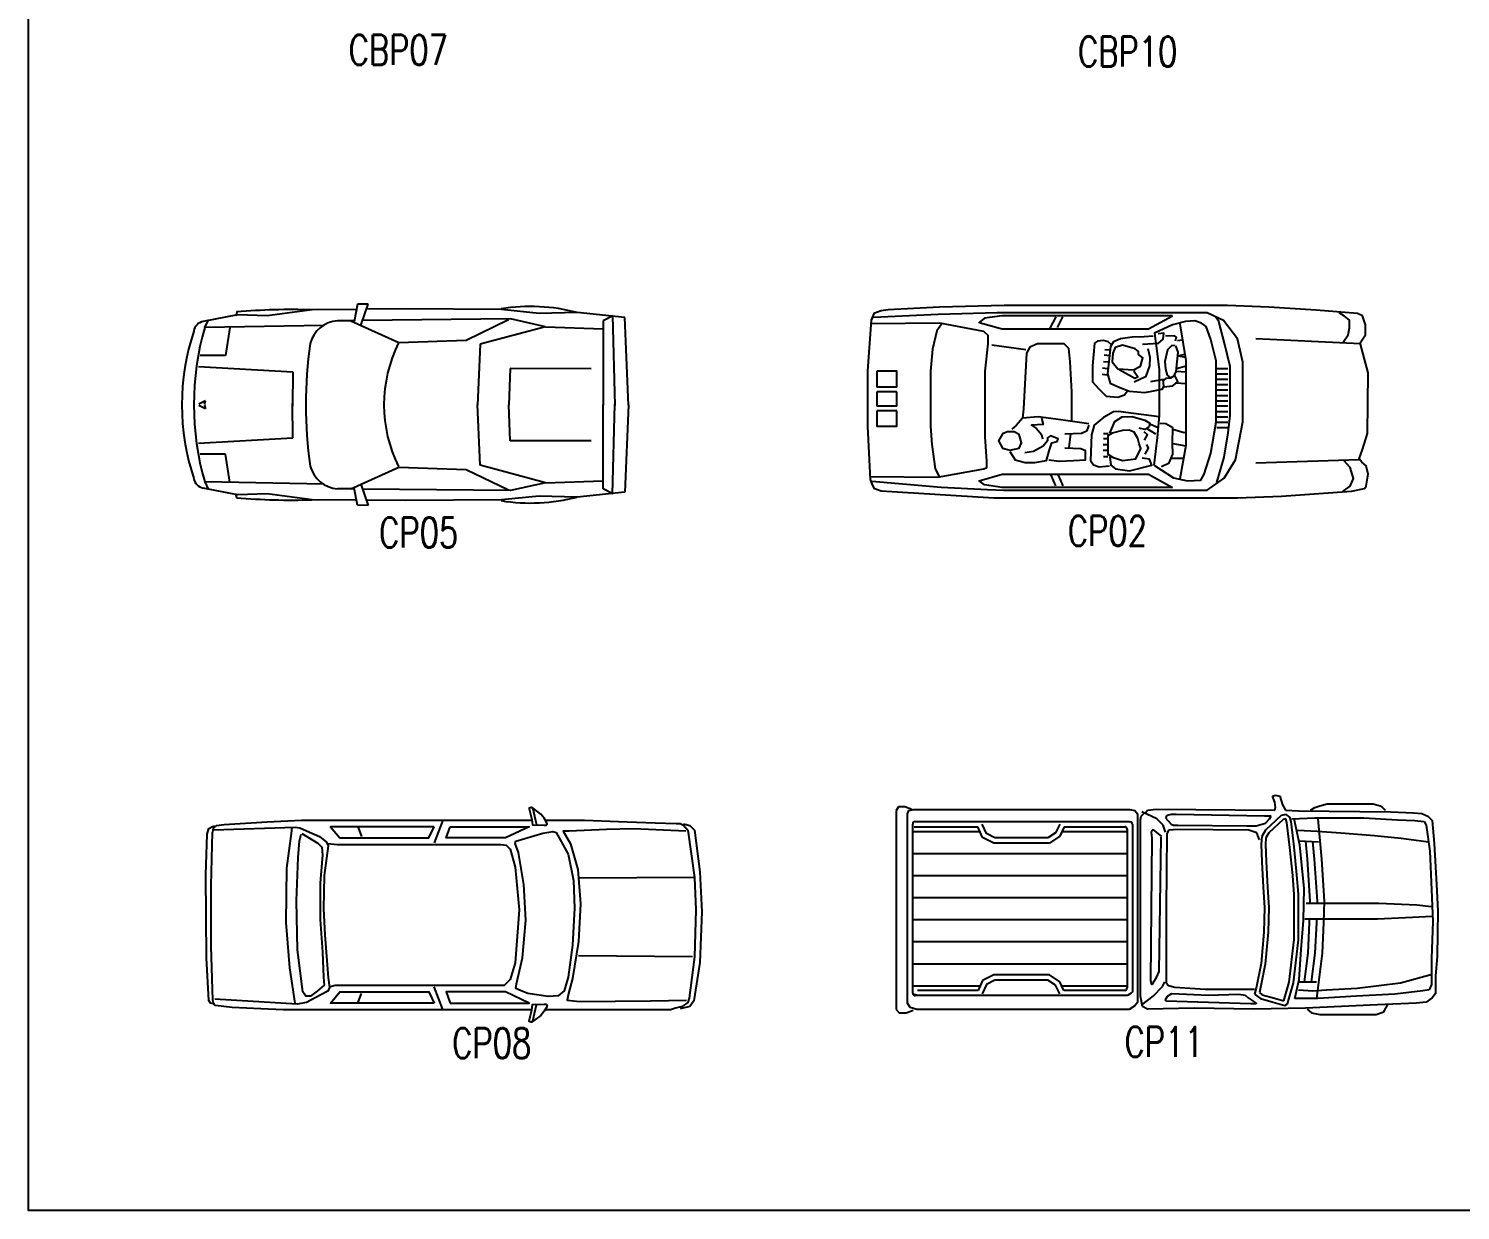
# Model space of a CAD drawing. Extents: x 2 to 154, y 3 to 64.
# Drawn here: x 1.9 to 19.79, y 2.8 to 17.58 of the extents above; entities that cross this region are included whole.
import ezdxf
from ezdxf.enums import TextEntityAlignment as Align

# ---------------------------------------------------------------- set-up
doc = ezdxf.new("R2010")
doc.units = 0
doc.header["$LTSCALE"] = 1000
doc.header["$MEASUREMENT"] = 0
doc.layers.get('0').update_dxf_attribs({"linetype": 'CONTINUOUS'})
doc.styles.add('L', font='ROMANS.SHX', dxfattribs={"height": 250})

# ---------------------------------------------------------------- blocks, each defined once
blk = doc.blocks.new('CP02')
at = {"color": 0, "linetype": 'ByBlock'}
for points in [[(-0.074, 0.573), (-0.023, 0.65), (-0.023, 0.743), (-0.049, 0.828), (-0.099, 0.851), (-0.491, 0.882), (-0.94, 0.913), (-1.332, 0.928), (-3.453, 0.928), (-4.067, 0.911), (-4.555, 0.887), (-4.622, 0.878), (-4.69, 0.853), (-4.717, 0.787), (-4.751, 0.308), (-4.751, -0.221), (-4.724, -0.726), (-4.71, -0.767), (-4.69, -0.809), (-4.622, -0.834), (-3.552, -0.9), (-1.236, -0.9), (-0.819, -0.883), (-0.155, -0.835), (-0.03, -0.811), (-0.016, -0.787), (0.003, -0.674), (-0.016, -0.594), (-0.056, -0.562), (-0.082, -0.53), (-0.049, -0.441), (-0.003, -0.289), (0.003, 0.289), (-0.043, 0.466)], [(-1.853, 0.829), (-3.473, 0.829), (-3.638, 0.806), (-3.689, 0.767), (-3.473, 0.705), (-2.082, 0.705)], [(-2.426, 0.391), (-2.373, 0.327), (-2.225, 0.318), (-2.158, 0.35), (-2.136, 0.432), (-2.177, 0.461), (-2.177, 0.491), (-2.208, 0.517), (-2.328, 0.552), (-2.399, 0.529), (-2.421, 0.476)], [(-2.17, -0.386), (-2.184, -0.336), (-2.219, -0.276), (-2.265, -0.258), (-2.329, -0.261), (-2.426, -0.286), (-2.469, -0.311), (-2.469, -0.425), (-2.469, -0.486), (-2.423, -0.514), (-2.329, -0.546), (-2.201, -0.528), (-2.155, -0.432)], [(-1.853, -0.8), (-3.473, -0.8), (-3.638, -0.777), (-3.689, -0.739), (-3.473, -0.676), (-2.082, -0.676)]]:
    blk.add_lwpolyline(points, close=True, dxfattribs=at)
for points in [[(-4.709, -0.74), (-4.05, -0.798), (-3.611, -0.82), (-3.456, -0.827), (-1.525, -0.827), (-1.364, -0.712), (-1.256, -0.539), (-1.188, -0.177), (-1.188, 0.39), (-1.236, 0.612), (-1.37, 0.785), (-1.525, 0.859), (-3.519, 0.859), (-4.08, 0.842), (-4.694, 0.815)], [(-3.016, 0.713), (-2.959, 0.821)], [(-2.946, 0.72), (-2.895, 0.821)], [(-1.434, -0.754), (-1.364, -0.514), (-1.325, -0.281), (-1.306, -0.118), (-1.306, 0.348), (-1.357, 0.557), (-1.414, 0.775), (-1.446, 0.821)], [(-0.233, 0.578), (-0.188, 0.65), (-0.174, 0.715), (-0.174, 0.787), (-0.22, 0.827), (-0.273, 0.859)], [(-4.721, -0.697), (-4.086, -0.704), (-3.646, -0.624), (-3.617, -0.61), (-3.617, -0.552), (-3.634, -0.32), (-3.634, 0.304), (-3.605, 0.565), (-3.605, 0.644), (-3.646, 0.681), (-4.062, 0.76), (-4.715, 0.753)], [(-4.044, 0.753), (-4.092, 0.688), (-4.133, 0.514), (-4.151, 0.304), (-4.151, -0.218), (-4.139, -0.392), (-4.109, -0.624), (-4.068, -0.704)], [(-2.024, -0.591), (-1.846, -0.708), (-1.713, -0.739), (-1.586, -0.731), (-1.554, -0.676), (-1.491, -0.475), (-1.44, -0.18), (-1.44, 0.402), (-1.491, 0.604), (-1.535, 0.728), (-1.58, 0.759), (-1.643, 0.782), (-1.732, 0.775), (-1.853, 0.744), (-2.024, 0.666), (-1.999, 0.472), (-1.98, 0.317), (-1.98, -0.118), (-1.999, -0.327), (-2.031, -0.591)], [(-1.785, 0.752), (-1.727, 0.404), (-1.727, -0.402), (-1.785, -0.718)], [(-3.247, 0.507), (-3.569, 0.552)], [(-2.809, -0.173), (-2.809, 0.107), (-2.825, 0.391), (-2.84, 0.52), (-2.882, 0.565), (-3.136, 0.565), (-3.21, 0.533), (-3.241, 0.475), (-3.268, -0.054), (-3.278, -0.144)], [(-2.437, 0.558), (-2.464, 0.581), (-2.509, 0.595), (-2.567, 0.59), (-2.595, 0.569), (-2.615, 0.353), (-2.615, 0.202), (-2.555, 0.137), (-2.483, 0.067), (-2.373, 0.056), (-2.309, 0.079), (-2.284, 0.114)], [(-2.038, 0.636), (-2.122, 0.631), (-2.237, 0.628), (-2.349, 0.61), (-2.416, 0.581), (-2.442, 0.537), (-2.473, 0.278), (-2.445, 0.19), (-2.356, 0.149), (-2.263, 0.114), (-2.117, 0.1), (-1.952, 0.134), (-1.936, 0.158), (-1.943, 0.225), (-2.062, 0.202)], [(-2.139, 0.561), (-1.988, 0.569), (-1.943, 0.607), (-1.938, 0.666), (-1.991, 0.66)], [(-1.828, 0.546), (-1.862, 0.549), (-1.902, 0.508), (-1.926, 0.397), (-1.921, 0.324), (-1.905, 0.266), (-1.874, 0.242), (-1.84, 0.26), (-1.821, 0.301), (-1.802, 0.484), (-1.824, 0.543)], [(-1.921, 0.642), (-1.84, 0.639), (-1.821, 0.628), (-1.828, 0.59)], [(-1.807, 0.595), (-1.76, 0.603)], [(-0.069, 0.562), (-1.062, 0.611)], [(-2.454, 0.45), (-2.502, 0.455)], [(-2.449, 0.502), (-2.497, 0.508)], [(-2.218, 0.204), (-2.105, 0.257), (-2.07, 0.356), (-2.067, 0.435), (-2.086, 0.517)], [(-1.736, 0.461), (-1.799, 0.45), (-1.732, 0.438)], [(-4.662, 0.304), (-4.662, 0.151)], [(-4.471, 0.151), (-4.471, 0.304), (-4.662, 0.304)], [(-2.471, 0.327), (-2.519, 0.333)], [(-2.461, 0.389), (-2.509, 0.394)], [(-2.361, 0.321), (-2.213, 0.237), (-2.184, 0.251), (-2.215, 0.292), (-2.215, 0.318)], [(-1.821, 0.305), (-1.727, 0.296)], [(-1.725, 0.35), (-1.818, 0.327)], [(-1.435, 0.329), (-1.328, 0.329)], [(-1.435, 0.278), (-1.328, 0.278)], [(-4.471, 0.151), (-4.662, 0.151)], [(-2.473, 0.266), (-2.521, 0.272)], [(-1.936, 0.155), (-1.852, 0.164), (-1.804, 0.207), (-1.831, 0.263), (-1.874, 0.237), (-1.919, 0.234), (-1.945, 0.213)], [(-1.728, 0.184), (-1.818, 0.19)], [(-1.435, 0.227), (-1.328, 0.227)], [(-1.435, 0.176), (-1.328, 0.176)], [(-4.471, 0.108), (-4.662, 0.108)], [(-4.662, 0.108), (-4.662, -0.03)], [(-4.471, -0.03), (-4.471, 0.108)], [(-1.435, 0.125), (-1.328, 0.125)], [(-1.435, 0.074), (-1.328, 0.074)], [(-1.435, 0.023), (-1.328, 0.023)], [(-4.471, -0.03), (-4.662, -0.03)], [(-4.471, -0.073), (-4.662, -0.073)], [(-4.662, -0.073), (-4.662, -0.218), (-4.471, -0.218), (-4.471, -0.073)], [(-2.65, -0.196), (-2.914, -0.157), (-3.057, -0.138), (-3.131, -0.131), (-3.278, -0.144), (-3.336, -0.209), (-3.379, -0.247)], [(-1.98, -0.13), (-2.298, -0.088), (-2.364, -0.08), (-2.414, -0.084), (-2.51, -0.137), (-2.597, -0.208), (-2.623, -0.301), (-2.632, -0.546), (-2.603, -0.585), (-2.551, -0.606), (-2.452, -0.595)], [(-2.449, -0.286), (-2.402, -0.173), (-2.333, -0.13), (-2.236, -0.127), (-2.117, -0.162), (-2.07, -0.19), (-2.076, -0.223), (-2.117, -0.251), (-2.172, -0.237)], [(-1.435, -0.027), (-1.328, -0.027)], [(-1.435, -0.078), (-1.328, -0.078)], [(-1.435, -0.129), (-1.328, -0.129)], [(-3.099, -0.144), (-3.083, -0.202), (-3.194, -0.209), (-3.146, -0.241), (-3.099, -0.299), (-3.088, -0.338)], [(-2.877, -0.293), (-2.719, -0.286), (-2.666, -0.26), (-2.645, -0.209)], [(-2.097, -0.24), (-2.015, -0.29)], [(-2.062, -0.201), (-1.989, -0.23)], [(-1.96, -0.603), (-1.887, -0.567), (-1.85, -0.486), (-1.855, -0.379), (-1.852, -0.233), (-1.919, -0.198), (-1.972, -0.194)], [(-1.85, -0.247), (-1.745, -0.279), (-1.727, -0.276)], [(-1.435, -0.18), (-1.328, -0.18)], [(-1.435, -0.231), (-1.328, -0.231)], [(-3.4, -0.447), (-3.31, -0.428), (-3.289, -0.376), (-3.31, -0.299), (-3.358, -0.273), (-3.421, -0.273), (-3.468, -0.293), (-3.505, -0.357), (-3.468, -0.428), (-3.395, -0.447)], [(-3.4, -0.46), (-3.347, -0.537), (-3.252, -0.563), (-3.162, -0.563), (-3.051, -0.544), (-3.025, -0.454), (-2.999, -0.376), (-2.951, -0.363), (-2.941, -0.338), (-3.014, -0.312), (-3.041, -0.331), (-3.041, -0.357), (-3.083, -0.408), (-3.173, -0.46), (-3.257, -0.473)], [(-2.835, -0.421), (-2.821, -0.29)], [(-2.47, -0.397), (-2.513, -0.397)], [(-2.468, -0.34), (-2.511, -0.34)], [(-2.466, -0.293), (-2.508, -0.293)], [(-2.12, -0.35), (-2.091, -0.301), (-2.123, -0.272)], [(-2.114, -0.486), (-2.082, -0.428), (-2.097, -0.393)], [(-1.852, -0.382), (-1.727, -0.405)], [(-3.03, -0.537), (-2.93, -0.55), (-2.793, -0.544), (-2.682, -0.537), (-2.682, -0.454), (-2.724, -0.434), (-2.877, -0.428)], [(-2.47, -0.451), (-2.513, -0.451)], [(-2.468, -0.511), (-2.511, -0.511)], [(-2.449, -0.51), (-2.44, -0.589), (-2.396, -0.624), (-2.263, -0.642), (-2.05, -0.589), (-2.074, -0.532), (-2.143, -0.524)], [(-1.861, -0.521), (-1.759, -0.524), (-1.749, -0.524)], [(-0.082, -0.538), (-1.062, -0.57)], [(-0.233, -0.835), (-0.168, -0.787), (-0.135, -0.715), (-0.168, -0.61), (-0.227, -0.546)], [(-3.009, -0.684), (-2.965, -0.785)], [(-2.94, -0.684), (-2.895, -0.785)]]:
    blk.add_lwpolyline(points, dxfattribs=at)
blk = doc.blocks.new('CP05')
at = {"color": 0, "linetype": 'ByBlock'}
for p, q in [((0.445, 0.782), (0.144, 0.722)), ((0.441, 0.805), (0.431, 0.771)), ((0.707, 0.773), (0.445, 0.782)), ((1.1, 0.826), (0.707, 0.773)), ((1.49, 0.829), (1.1, 0.826)), ((1.498, 0.874), (1.469, 0.722)), ((1.592, 0.874), (1.498, 0.874)), ((1.531, 0.697), (1.592, 0.874)), ((1.921, 0.833), (1.577, 0.83)), ((2.762, 0.827), (1.921, 0.833)), ((3.091, 0.793), (2.762, 0.827)), ((3.425, 0.801), (3.091, 0.793)), ((3.844, 0.757), (3.425, 0.801)), ((3.738, 0.773), (3.653, 0.73)), ((3.734, 0.775), (3.754, -0.013)), ((3.876, -0.01), (3.844, 0.757)), ((0.158, 0.669), (0.192, 0.737)), ((1.203, 0.689), (0.158, 0.669)), ((0.379, 0.67), (0.34, 0.424)), ((1.471, 0.73), (1.323, 0.728)), ((1.441, 0.73), (1.861, 0.538)), ((2.841, 0.745), (1.543, 0.731)), ((2.45, 0.559), (2.823, 0.739)), ((3.146, 0.677), (2.575, 0.523)), ((3.146, 0.677), (2.841, 0.745)), ((3.146, 0.677), (3.653, 0.659)), ((3.653, 0.73), (3.653, -0.012)), ((1.861, 0.538), (2.45, 0.559)), ((2.575, 0.523), (2.55, -0.011)), ((0.34, 0.424), (0.117, 0.423)), ((0.103, 0.329), (0.931, 0.282)), ((0.931, 0.282), (0.929, -0.019)), ((2.837, 0.309), (2.826, -0.009)), ((3.548, 0.308), (2.837, 0.309)), ((0.165, 0.027), (0.107, -0.004)), ((0.157, -0.006), (0.165, 0.027)), ((0.931, -0.299), (0.929, 0.002)), ((0.165, -0.043), (0.107, -0.013)), ((0.157, -0.01), (0.165, -0.043)), ((2.575, -0.539), (2.55, -0.005)), ((2.837, -0.325), (2.826, -0.007)), ((3.653, -0.746), (3.653, -0.005)), ((3.734, -0.791), (3.754, -0.004)), ((3.876, -0.007), (3.844, -0.774)), ((0.103, -0.345), (0.931, -0.299)), ((3.548, -0.324), (2.837, -0.325)), ((0.34, -0.44), (0.117, -0.44)), ((0.379, -0.686), (0.34, -0.44)), ((1.441, -0.746), (1.861, -0.554)), ((1.861, -0.554), (2.45, -0.575)), ((2.45, -0.575), (2.823, -0.755)), ((3.146, -0.693), (2.575, -0.539)), ((0.445, -0.799), (0.144, -0.739)), ((0.158, -0.685), (0.192, -0.754)), ((1.203, -0.705), (0.158, -0.685)), ((1.471, -0.746), (1.323, -0.745)), ((1.498, -0.89), (1.469, -0.739)), ((1.531, -0.713), (1.592, -0.891)), ((2.841, -0.761), (1.543, -0.747)), ((3.146, -0.693), (2.841, -0.761)), ((3.146, -0.693), (3.653, -0.675)), ((3.738, -0.789), (3.653, -0.746)), ((0.441, -0.821), (0.431, -0.788)), ((0.707, -0.789), (0.445, -0.799)), ((1.1, -0.842), (0.707, -0.789)), ((1.49, -0.846), (1.1, -0.842)), ((1.921, -0.849), (1.577, -0.846)), ((2.762, -0.843), (1.921, -0.849)), ((3.091, -0.809), (2.762, -0.843)), ((3.425, -0.818), (3.091, -0.809)), ((3.844, -0.774), (3.425, -0.818)), ((1.592, -0.891), (1.498, -0.89))]:
    blk.add_line(p, q, dxfattribs=at)
for centre, radius, start, end in [((0.915, -4.738), 5.565, 88.1098, 94.9195), ((3.016, -0.762), 1.616, 75.358, 99.1946), ((1.994, -0.008), 2.036, 161.4744, 198.5256), ((2.518, -0.008), 2.455, 163.9881, 196.0119), ((0.164, 0.623), 0.102, 101.3075, 170.8918), ((1.339, 0.466), 0.263, 93.5097, 166.072), ((4.862, -0.008), 3.817, 171.9077, 188.0923), ((2.941, -0.008), 1.211, 153.3754, 206.6246), ((1.339, -0.482), 0.263, 193.928, 266.4903), ((0.164, -0.639), 0.102, 189.1082, 258.6925), ((0.915, 4.721), 5.565, 265.0805, 271.8902), ((3.016, 0.746), 1.616, 260.8054, 284.642)]:
    blk.add_arc(centre, radius, start, end, dxfattribs=at)
blk = doc.blocks.new('CP08')
at = {"color": 0, "linetype": 'ByBlock'}
for points in [[(-1.651, 1.264), (-1.673, 1.258), (-1.673, 1.252), (-1.66, 1.2), (-1.646, 1.148), (-1.642, 1.121), (-1.639, 1.095), (-1.525, 1.091), (-1.508, 1.091), (-1.502, 1.094), (-1.497, 1.101), (-1.502, 1.121), (-1.527, 1.159), (-1.558, 1.2), (-1.628, 1.254), (-1.643, 1.264), (-1.65, 1.264), (-1.637, 1.252), (-1.609, 1.139), (-1.601, 1.097)], [(-4.754, 1.024), (-4.747, 1.063), (-4.719, 1.088), (-4.645, 1.097), (-4.226, 1.123), (-3.891, 1.14), (-3.454, 1.14), (-1.645, 1.14)], [(-2.514, 1.14), (-2.598, 0.92)], [(-1.515, 1.14), (-1.376, 1.14), (-1.132, 1.14), (-0.716, 1.124), (-0.445, 1.116), (-0.24, 1.108), (-0.2, 1.108), (-0.167, 1.091), (-0.127, 1.043), (-0.061, 0.583), (-0.048, 0.268), (-0.061, -0.192), (-0.114, -0.596), (-0.127, -0.636), (-0.18, -0.676), (-0.246, -0.693), (-0.293, -0.709), (-1.518, -0.709)], [(-4.736, -0.652), (-4.776, -0.645), (-4.793, -0.617), (-4.817, -0.201), (-4.822, 0.609), (-4.811, 1.003), (-4.793, 1.059), (-4.759, 1.08), (-4.736, 1.087)], [(-1.646, -0.709), (-4.069, -0.709), (-4.288, -0.7), (-4.566, -0.685), (-4.727, -0.666), (-4.745, -0.652), (-4.753, -0.615), (-4.77, -0.089), (-4.77, 0.503), (-4.759, 1.024)], [(-4.747, 1.045), (-3.951, 1.073), (-3.905, 1.066), (-3.842, 1.038), (-3.715, 0.982), (-3.646, 0.925), (-3.629, 0.89), (-3.669, 0.601), (-3.675, 0.277), (-3.663, 0.024), (-3.629, -0.398), (-3.617, -0.49), (-3.634, -0.525), (-3.709, -0.567), (-3.842, -0.638), (-3.934, -0.652), (-4.736, -0.603)], [(-3.951, -0.645), (-4.003, -0.3), (-4.038, 0.144), (-4.032, 0.672), (-3.986, 1.01), (-3.98, 1.073)], [(-3.888, 1.01), (-3.732, 0.918), (-3.692, 0.876), (-3.686, 0.799), (-3.709, 0.531), (-3.709, 0.172), (-3.686, -0.145), (-3.675, -0.391), (-3.669, -0.469), (-3.738, -0.525), (-3.802, -0.574), (-3.848, -0.574), (-3.876, -0.532), (-3.928, -0.124), (-3.94, 0.355), (-3.923, 0.777), (-3.911, 0.939), (-3.894, 1.003)], [(-3.337, 1.069), (-3.305, 0.983)], [(-1.801, 0.935), (-1.537, 1.014), (-1.441, 1.03), (-1.408, 1.022), (-1.293, 0.81), (-1.241, 0.551), (-1.229, 0.284), (-1.248, -0.077), (-1.293, -0.391), (-1.331, -0.524), (-1.389, -0.571), (-1.486, -0.579), (-1.685, -0.548), (-1.749, -0.524), (-1.801, -0.501), (-1.794, -0.454), (-1.736, -0.203), (-1.704, 0.166), (-1.723, 0.512), (-1.775, 0.826), (-1.807, 0.912), (-1.801, 0.935)], [(-0.144, 1.034), (-0.655, 1.057), (-0.917, 1.05), (-1.281, 1.034), (-1.339, 1.034), (-1.269, 0.909), (-1.198, 0.66), (-1.173, 0.324), (-1.192, -0.043), (-1.25, -0.402), (-1.288, -0.55), (-1.301, -0.613), (-1.179, -0.628), (-0.489, -0.62), (-0.137, -0.613)], [(-0.169, 1.104), (-0.106, 1.089), (-0.061, 1.042), (-0.01, 0.636), (0.01, 0.246), (-0.01, -0.246), (-0.067, -0.62), (-0.106, -0.675), (-0.201, -0.699)], [(-3.632, 0.912), (-3.543, 0.904), (-1.948, 0.904), (-1.897, 0.896), (-1.858, 0.857), (-1.807, 0.684), (-1.769, 0.268), (-1.807, -0.25), (-1.858, -0.414), (-1.916, -0.47), (-3.562, -0.47), (-3.607, -0.485)], [(-0.067, 0.581), (-1.179, 0.574)], [(-0.08, -0.191), (-1.192, -0.183)], [(-3.337, -0.634), (-3.305, -0.548)], [(-2.514, -0.705), (-2.598, -0.485)], [(-1.651, -0.828), (-1.673, -0.822), (-1.673, -0.816), (-1.66, -0.763), (-1.646, -0.711), (-1.642, -0.685), (-1.639, -0.658), (-1.525, -0.654), (-1.508, -0.654), (-1.502, -0.657), (-1.497, -0.664), (-1.502, -0.685), (-1.527, -0.722), (-1.558, -0.763), (-1.628, -0.817), (-1.643, -0.828), (-1.65, -0.828), (-1.637, -0.816), (-1.609, -0.703), (-1.601, -0.66)]]:
    blk.add_lwpolyline(points, dxfattribs=at)
for points in [[(-2.598, 1.077), (-3.607, 1.077), (-3.517, 0.967), (-2.649, 0.967)], [(-2.443, 1.077), (-1.672, 1.077), (-1.903, 0.967), (-2.482, 0.967)], [(-2.598, -0.642), (-3.607, -0.642), (-3.517, -0.532), (-2.649, -0.532)], [(-2.443, -0.642), (-1.672, -0.642), (-1.903, -0.532), (-2.482, -0.532)]]:
    blk.add_lwpolyline(points, close=True, dxfattribs=at)
blk = doc.blocks.new('CP11')
at = {"color": 0, "linetype": 'ByBlock'}
for p, q in [((7.291, 16.865), (7.479, 16.921)), ((7.432, 16.466), (7.291, 16.865)), ((7.479, 16.921), (7.759, 16.865)), ((7.759, 16.865), (7.945, 16.294)), ((-17.042, 16.154), (-17.18, 15.929)), ((-17.18, 15.929), (-17.18, 2.99)), ((-16.629, 16.154), (-17.042, 16.154)), ((-16.17, 15.986), (-16.629, 16.154)), ((-16.445, 15.705), (-16.354, 15.929)), ((-16.354, 15.929), (-16.032, 15.986)), ((-16.032, 15.986), (-1.994, 15.986)), ((-1.994, 15.986), (-1.673, 15.929)), ((-1.673, 15.929), (-1.489, 15.705)), ((-0.231, 15.381), (-1.212, 15.838)), ((-0.978, 15.781), (-0.838, 15.952)), ((-0.838, 15.952), (-0.277, 16.008)), ((-0.277, 16.008), (7.432, 15.952)), ((7.479, 16.122), (7.432, 16.466)), ((7.432, 15.952), (7.479, 16.122)), ((7.945, 16.294), (8.133, 15.952)), ((8.133, 15.952), (8.974, 15.894)), ((8.974, 15.894), (14.953, 15.838)), ((9.767, 15.952), (10.048, 16.122)), ((10.048, 16.122), (10.376, 16.238)), ((10.376, 16.238), (10.842, 16.352)), ((10.842, 16.352), (13.833, 16.352)), ((13.833, 16.352), (14.299, 16.238)), ((14.299, 16.238), (14.44, 16.122)), ((14.44, 16.122), (14.626, 15.952)), ((14.953, 15.838), (16.448, 15.781)), ((-16.445, 3.382), (-16.445, 15.705)), ((-16.109, 4.045), (-16.109, 15.045)), ((-15.951, 15.202), (-2.023, 15.202)), ((-11.308, 14.426), (-11.582, 15.043)), ((-6.536, 15.043), (-6.812, 14.482)), ((-2.023, 15.202), (-1.956, 15.191)), ((-1.825, 15.035), (-1.825, 4.119)), ((-1.489, 15.705), (-1.489, 3.438)), ((-1.305, 15.325), (-1.258, 15.553)), ((-1.305, 3.857), (-1.305, 15.325)), ((-1.258, 15.553), (-1.024, 15.781)), ((0.189, 14.982), (-0.231, 15.381)), ((0.33, 14.526), (0.189, 14.982)), ((0.423, 15.609), (0.33, 15.439)), ((0.33, 15.439), (0.704, 15.039)), ((0.704, 15.667), (0.423, 15.609)), ((1.03, 15.667), (0.704, 15.667)), ((0.704, 15.039), (0.844, 14.982)), ((0.844, 14.982), (1.125, 14.982)), ((6.777, 15.553), (1.03, 15.667)), ((1.125, 14.982), (5.61, 14.926)), ((5.61, 14.926), (6.216, 14.926)), ((6.216, 14.926), (6.825, 15.096)), ((7.198, 15.553), (6.777, 15.553)), ((7.852, 15.609), (6.825, 14.64)), ((6.825, 15.096), (7.104, 15.381)), ((7.983, 15.348), (7.046, 14.464)), ((7.104, 15.381), (7.198, 15.553)), ((8.179, 15.667), (7.852, 15.609)), ((8.157, 15.379), (7.983, 15.348)), ((8.231, 15.15), (8.157, 15.379)), ((8.413, 15.495), (8.179, 15.667)), ((8.415, 13.526), (8.231, 15.15)), ((8.506, 15.209), (8.413, 15.495)), ((8.693, 13.556), (8.506, 15.209)), ((8.553, 15.381), (10.048, 15.439)), ((9.067, 13.669), (8.693, 15.381)), ((10.048, 15.439), (13.225, 15.439)), ((10.235, 15.381), (10.469, 12.757)), ((13.225, 15.439), (15.421, 15.325)), ((15.421, 15.325), (16.543, 15.267)), ((16.448, 15.781), (17.009, 15.724)), ((16.543, 15.267), (17.15, 15.209)), ((17.009, 15.724), (17.384, 15.553)), ((17.15, 15.209), (17.291, 14.982)), ((17.291, 14.982), (17.523, 13.27)), ((17.384, 15.553), (17.664, 15.267)), ((17.664, 15.267), (17.804, 13.783)), ((-16.109, 14.565), (-11.738, 14.565)), ((-16.003, 14.866), (-11.872, 14.866)), ((-11.567, 14.18), (-11.872, 14.866)), ((-10.838, 13.809), (-11.567, 14.18)), ((-10.757, 14.146), (-11.308, 14.426)), ((-7.317, 14.146), (-10.757, 14.146)), ((-6.812, 14.482), (-7.317, 14.146)), ((-6.55, 14.252), (-7.215, 13.809)), ((-6.248, 14.866), (-6.55, 14.252)), ((-6.396, 14.565), (-2.162, 14.565)), ((-6.248, 14.866), (-2.32, 14.866)), ((-2.162, 14.708), (-2.162, 4.381)), ((-0.558, 14.127), (-0.651, 4.884)), ((-0.465, 14.696), (-0.604, 14.526)), ((-0.604, 14.526), (-0.558, 14.127)), ((0.096, 14.241), (-0.465, 14.696)), ((-0.09, 5.455), (0.05, 14.183)), ((0.423, 14.412), (0.377, 9.561)), ((0.517, 14.64), (0.423, 14.412)), ((1.125, 14.696), (0.517, 14.64)), ((5.75, 14.64), (1.125, 14.696)), ((6.264, 14.468), (5.75, 14.64)), ((6.45, 14.013), (6.264, 14.468)), ((6.591, 14.241), (6.544, 13.727)), ((6.825, 14.64), (6.591, 14.241)), ((6.864, 14.153), (6.824, 13.72)), ((7.046, 14.464), (6.864, 14.153)), ((8.927, 14.64), (10.189, 14.582)), ((10.189, 14.582), (11.73, 14.468)), ((11.73, 14.468), (13.926, 14.297)), ((13.926, 14.297), (15.655, 14.127)), ((15.655, 14.127), (16.963, 13.955)), ((-16.109, 13.131), (-2.162, 13.131)), ((-7.215, 13.809), (-10.838, 13.809)), ((6.544, 13.727), (6.591, 12.585)), ((6.824, 13.72), (6.87, 12.599)), ((8.602, 11.705), (8.415, 13.526)), ((8.881, 11.73), (8.693, 13.556)), ((9.02, 13.955), (10.282, 13.897)), ((9.347, 10.873), (9.067, 13.669)), ((9.428, 13.936), (9.533, 12.757)), ((9.898, 13.915), (10.001, 12.757)), ((16.963, 13.955), (17.43, 13.897)), ((17.523, 13.27), (17.618, 10.76)), ((17.804, 13.783), (17.945, 11.103)), ((6.591, 12.585), (6.684, 10.931)), ((6.87, 12.599), (6.963, 10.949)), ((9.533, 12.757), (9.72, 10.018)), ((10.001, 12.757), (10.188, 10.018)), ((10.469, 12.757), (10.655, 10.018)), ((-16.109, 11.696), (-2.162, 11.696)), ((8.694, 10.465), (8.602, 11.705)), ((8.974, 10.476), (8.881, 11.73)), ((-16.109, 10.262), (-2.162, 10.262)), ((6.684, 10.931), (6.777, 9.619)), ((6.963, 10.949), (7.057, 9.625)), ((8.694, 7.524), (8.694, 10.465)), ((8.974, 7.508), (8.974, 10.476)), ((9.301, 8.764), (9.347, 10.873)), ((17.618, 10.76), (17.711, 8.706)), ((17.945, 11.103), (18.038, 9.391)), ((0.377, 9.561), (0.377, 4.712)), ((6.777, 9.619), (6.731, 8.021)), ((7.057, 9.625), (7.011, 8.005)), ((9.487, 9.905), (11.45, 9.905)), ((9.72, 10.018), (9.716, 9.905)), ((10.188, 10.018), (10.184, 9.905)), ((10.655, 10.018), (10.609, 8.648)), ((11.45, 9.905), (14.206, 9.905)), ((14.206, 9.905), (16.682, 9.791)), ((16.682, 9.791), (17.618, 9.677)), ((18.038, 9.391), (17.991, 6.424)), ((-16.109, 8.827), (-2.162, 8.827)), ((9.16, 6.881), (9.301, 8.764)), ((9.394, 8.878), (11.03, 8.878)), ((9.674, 8.648), (9.579, 6.653)), ((9.682, 8.878), (9.674, 8.648)), ((10.142, 8.648), (10.047, 6.653)), ((10.149, 8.878), (10.142, 8.648)), ((10.609, 8.648), (10.515, 6.653)), ((11.03, 8.878), (14.113, 8.878)), ((14.113, 8.878), (16.402, 8.992)), ((16.402, 8.992), (17.664, 9.048)), ((17.711, 8.706), (17.618, 6.31)), ((6.731, 8.021), (6.544, 5.968)), ((7.011, 8.005), (6.821, 5.927)), ((8.371, 4.765), (8.694, 7.524)), ((8.647, 4.712), (8.974, 7.508)), ((-16.109, 7.393), (-2.162, 7.393)), ((9.02, 4.941), (9.16, 6.881)), ((9.579, 6.653), (9.343, 4.77)), ((10.047, 6.653), (9.81, 4.77)), ((10.515, 6.653), (10.142, 3.685)), ((-16.109, 5.958), (-2.162, 5.958)), ((6.544, 5.968), (6.216, 4.37)), ((6.821, 5.927), (6.49, 4.31)), ((17.618, 6.31), (17.618, 4.598)), ((17.991, 6.424), (17.897, 5.169)), ((-11.567, 4.86), (-11.85, 4.223)), ((-10.838, 5.231), (-11.567, 4.86)), ((-10.757, 4.894), (-11.308, 4.614)), ((-7.215, 5.231), (-10.838, 5.231)), ((-7.317, 4.894), (-10.757, 4.894)), ((-6.812, 4.558), (-7.317, 4.894)), ((-6.55, 4.787), (-7.215, 5.231)), ((-6.272, 4.223), (-6.55, 4.787)), ((-0.651, 4.884), (-0.604, 4.656)), ((-0.604, 4.656), (-0.511, 4.598)), ((-0.511, 4.598), (-0.465, 4.712)), ((-0.465, 4.712), (-0.231, 5.111)), ((-0.231, 5.111), (-0.09, 5.455)), ((0.144, 4.484), (0.283, 4.77)), ((0.377, 4.712), (0.517, 4.542)), ((8.035, 3.538), (8.371, 4.765)), ((8.272, 3.344), (8.647, 4.712)), ((8.74, 3.685), (9.02, 4.941)), ((8.974, 4.77), (10.142, 4.77)), ((12.804, 4.37), (15.608, 4.712)), ((15.608, 4.712), (17.664, 5.283)), ((17.897, 5.169), (17.897, 4.029)), ((-16.109, 4.524), (-11.716, 4.524)), ((-15.804, 3.887), (-16.109, 3.97)), ((-2.135, 3.887), (-15.951, 3.887)), ((-11.85, 4.223), (-15.804, 4.223)), ((-11.308, 4.614), (-11.582, 3.997)), ((-6.536, 3.997), (-6.812, 4.558)), ((-6.42, 4.524), (-2.162, 4.524)), ((-2.32, 4.223), (-6.272, 4.223)), ((-1.897, 4.032), (-2.135, 3.887)), ((-1.825, 4.119), (-1.897, 4.032)), ((-1.165, 3.172), (-1.305, 3.857)), ((-1.212, 3.286), (-0.465, 3.857)), ((-0.465, 3.857), (0.144, 4.484)), ((0.33, 3.629), (0.471, 3.857)), ((0.471, 3.857), (0.75, 4.029)), ((0.517, 4.542), (0.937, 4.428)), ((0.75, 4.029), (3.133, 3.915)), ((0.937, 4.428), (2.9, 4.313)), ((2.9, 4.313), (5.096, 4.313)), ((3.133, 3.915), (5.096, 3.971)), ((5.096, 4.313), (6.123, 4.313)), ((5.096, 3.971), (5.516, 3.915)), ((5.516, 3.915), (5.703, 3.743)), ((5.703, 3.743), (6.216, 3.4)), ((6.216, 4.37), (6.123, 3.971)), ((6.123, 3.971), (6.498, 3.685)), ((6.49, 4.31), (6.437, 4.084)), ((6.437, 4.084), (6.624, 3.941)), ((6.624, 3.941), (7.416, 3.726)), ((7.416, 3.726), (8.035, 3.538)), ((8.974, 4.256), (9.908, 4.199)), ((9.908, 4.199), (10.796, 4.256)), ((12.758, 3.857), (10.235, 3.685)), ((10.796, 4.256), (12.804, 4.37)), ((15.235, 3.971), (12.758, 3.857)), ((17.057, 4.199), (15.235, 3.971)), ((17.477, 4.256), (17.057, 4.199)), ((17.664, 3.743), (17.291, 3.458)), ((17.618, 4.598), (17.477, 4.256)), ((17.897, 4.029), (17.664, 3.743)), ((-17.18, 2.99), (-16.996, 2.766)), ((-16.537, 2.766), (-16.078, 2.934)), ((-16.262, 3.102), (-16.445, 3.382)), ((-15.849, 2.99), (-16.262, 3.102)), ((-2.04, 2.99), (-15.849, 2.99)), ((-1.673, 3.214), (-2.04, 2.99)), ((-1.489, 3.438), (-1.673, 3.214)), ((-0.838, 3), (-1.165, 3.172)), ((2.199, 3.058), (-0.838, 3)), ((0.377, 3.515), (0.33, 3.629)), ((5.889, 3.344), (0.377, 3.515)), ((6.077, 3), (2.199, 3.058)), ((6.216, 3.344), (5.889, 3.344)), ((9.44, 3.058), (6.077, 3)), ((6.216, 3.4), (6.216, 3.344)), ((6.498, 3.685), (7.338, 3.458)), ((7.338, 3.458), (8.086, 3.23)), ((8.086, 3.23), (8.272, 3.344)), ((10.235, 3.685), (8.74, 3.685)), ((14.113, 3.286), (9.44, 3.058)), ((9.535, 3), (9.815, 2.773)), ((14.02, 2.659), (14.533, 2.83)), ((16.636, 3.4), (14.113, 3.286)), ((14.533, 2.83), (14.814, 3.344)), ((17.291, 3.458), (16.636, 3.4)), ((-16.996, 2.766), (-16.537, 2.766)), ((9.815, 2.773), (10.376, 2.659)), ((10.376, 2.659), (14.02, 2.659))]:
    blk.add_line(p, q, dxfattribs=at)
for centre, start, end in [((-15.951, 15.045), 90, 180), ((-1.983, 15.035), 0, 80.10442), ((-2.32, 14.708), 0, 90), ((-15.951, 4.045), 180, 270), ((-2.32, 4.381), 270, 0)]:
    blk.add_arc(centre, 0.158, start, end, dxfattribs=at)

msp = doc.modelspace()

# ---------------------------------------------------------------- linework, layer by layer
at = {"color": 1, "linetype": 'ByBlock', "lineweight": -2}
msp.add_lwpolyline([(1.901, 64.4), (49.201, 64.4), (49.201, 2.8), (1.901, 2.8)], close=True, dxfattribs=at)

# ---------------------------------------------------------------- block references
at = {"color": 0, "linetype": 'ByBlock', "lineweight": -2}
for name, p, xscale, yscale, zscale in [('CP05', (3.876, 12.884), 1.425, 1.425, 1.425), ('CP02', (18.637, 12.893), 1.31625, 1.31625, 1.31625), ('CP11', (16.045, 4.739), 0.1921875, 0.1921875, 0.1921875), ('CP08', (10.3, 6.216), 1.2825, 1.2825, 1.2825)]:
    msp.add_blockref(name, p, dxfattribs=dict(at, xscale=xscale, yscale=yscale, zscale=zscale))

# ---------------------------------------------------------------- texts
at = {"color": 0, "linetype": 'ByBlock', "lineweight": -2, "style": 'L', "width": 0.75}
for s, p in [('CBP07', (6.521, 17.309)), ('CBP10', (15.636, 17.288)), ('CP05', (6.775, 11.275)), ('CP02', (15.382, 11.295)), ('CP08', (7.688, 4.891)), ('CP11', (16.091, 4.907))]:
    msp.add_text(s, height=0.375, dxfattribs=at).set_placement(p, align=Align.MIDDLE)

doc.saveas('drawing.dxf')
